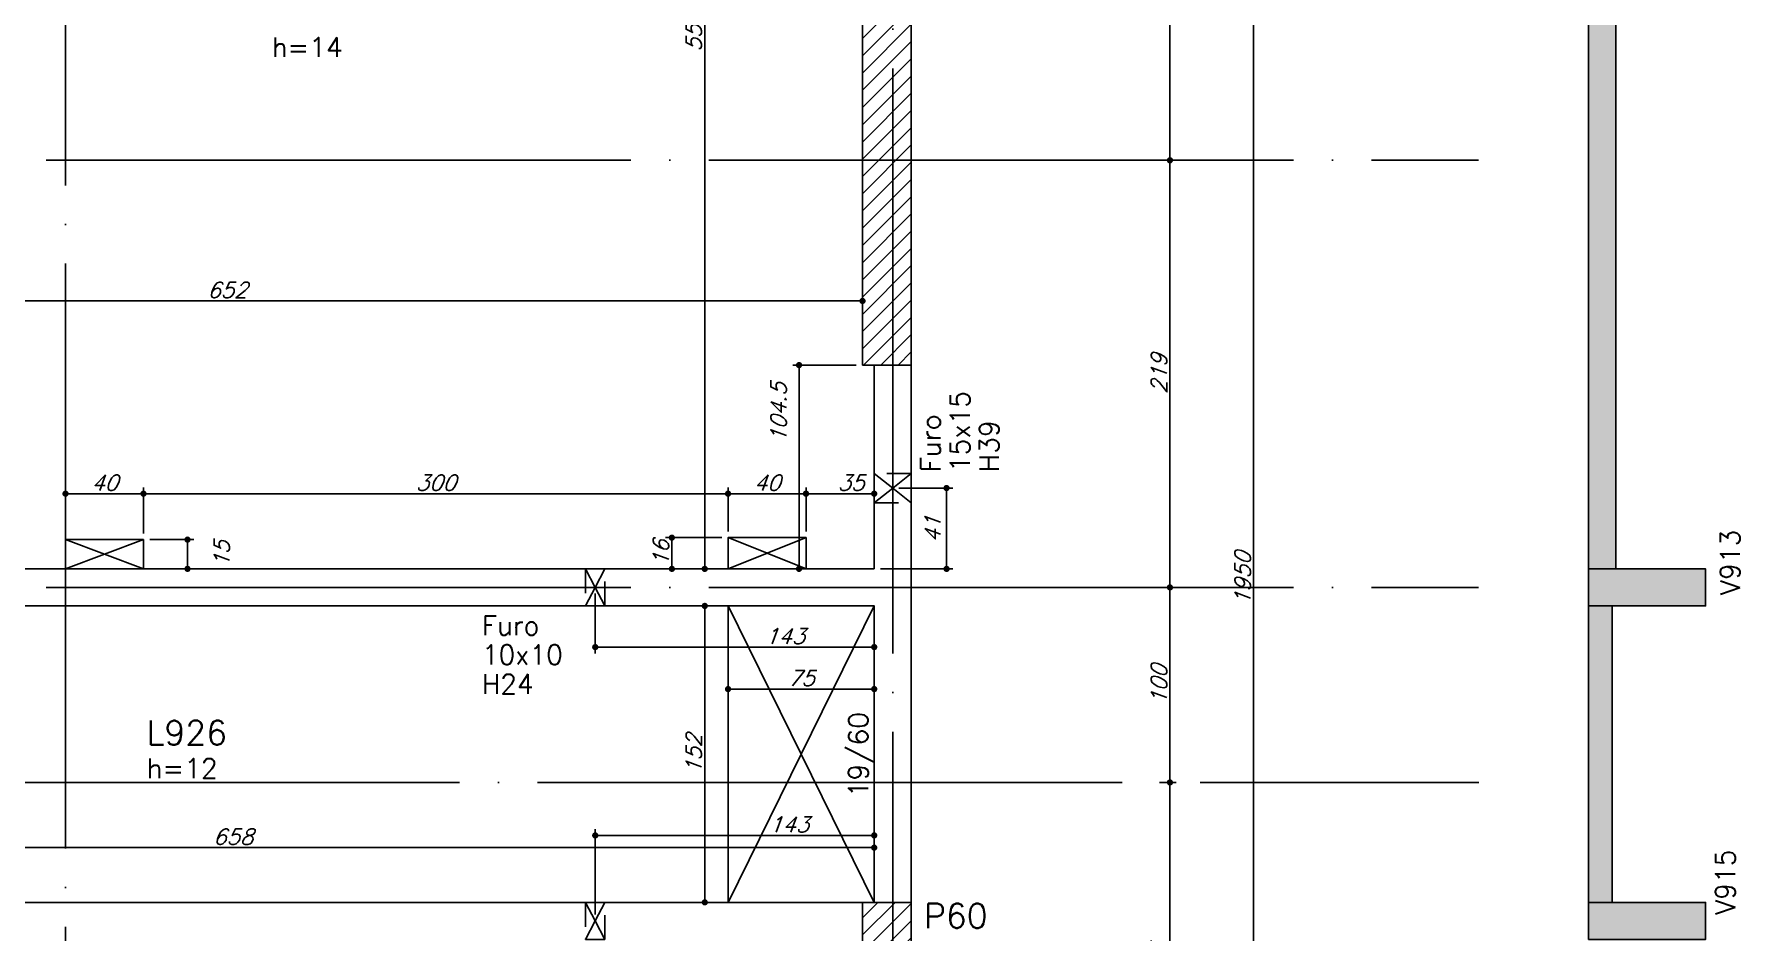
# Model space of a CAD drawing. Extents: x -4245 to 5400, y -2094 to 2406.
# Drawn here: x 2809 to 3685, y 478 to 939 of the extents above; entities that cross this region are included whole.
import ezdxf
from ezdxf.enums import TextEntityAlignment as Align

# ---------------------------------------------------------------- set-up
doc = ezdxf.new("R2010")
doc.units = 0
doc.header["$LTSCALE"] = 50
doc.header["$MEASUREMENT"] = 0
doc.linetypes.add('EIXO', pattern=[6.8, 6, -0.4, 0, -0.4])
doc.linetypes.add('HIDDEN', pattern=[0.375, 0.25, -0.125])
doc.layers.get('0').update_dxf_attribs({"linetype": 'CONTINUOUS'})
doc.layers.get('DEFPOINTS').update_dxf_attribs({"linetype": 'CONTINUOUS'})
for name, color, linetype in [('F-CORTE', 4, 'CONTINUOUS'), ('F-COTAS', 106, 'CONTINUOUS'), ('F-COTAS-FUROS', 50, 'CONTINUOUS'), ('F-EIXO', 12, 'EIXO'), ('F-FURO-PAREDE', 2, 'HIDDEN'), ('F-FURO-PAREDE-TEXTOS', 2, 'CONTINUOUS'), ('F-LAJES-DIM', 2, 'CONTINUOUS'), ('F-LAJES-NOME', 4, 'CONTINUOUS'), ('F-PILARES-HACH', 174, 'CONTINUOUS'), ('F-PILARES-NOME', 170, 'CONTINUOUS'), ('F-PILARES-S', 170, 'CONTINUOUS'), ('F-SOLIDO-CORTE', 71, 'CONTINUOUS'), ('F-TEXTO', 6, 'CONTINUOUS'), ('F-TEXTO-YELLOW', 2, 'CONTINUOUS'), ('F-VIGAS', 3, 'CONTINUOUS'), ('F-VIGAS-DIM', 2, 'CONTINUOUS'), ('F-VÃO', 1, 'CONTINUOUS')]:
    doc.layers.add(name, color=color, linetype=linetype)
doc.styles.add('CP-TEXT-INCL', font='simplex.shx', dxfattribs={"oblique": 20})
doc.styles.add('MCP', font='simplex.shx')
doc.styles.add('ROMANS', font='simplex.shx')
doc.dimstyles.new('CP-COTAS-50', dxfattribs={"dimscale": 0.64, "dimtxt": 12.5, "dimasz": 5, "dimexe": 5, "dimexo": 5, "dimgap": 2.5, "dimtad": 1, "dimdec": 1, "dimdsep": 46, "dimtxsty": 'CP-TEXT-INCL', "dimblk1": 'DOT', "dimblk2": 'DOT', "dimsah": 1, "dimcen": 9, "dimclrd": 256, "dimclre": 256, "dimclrt": 256, "dimadec": 0, "dimazin": 0, "dimtfac": 1, "dimtdec": 1, "dimtmove": 2, "dimatfit": 3, "dimldrblk": 'DOT', "dimfxl": 0, "dimtolj": 1, "dimarcsym": 0})

# ---------------------------------------------------------------- blocks, each defined once
blk = doc.blocks.new('_DOT')
at = {"color": 0, "linetype": 'ByBlock'}
blk.add_line((-0.5, 0), (-1, 0), dxfattribs=at)
at = {"color": 0, "linetype": 'ByBlock', "const_width": 0.5}
blk.add_lwpolyline([(-0.25, 0, 1), (0.25, 0, 1)], format="xyb", close=True, dxfattribs=at)
blk = doc.blocks.new('*D94')
at = {"layer": 'DEFPOINTS', "color": 0, "linetype": 'Continuous', "transparency": 16777216}
for p in [(2582.5, 801.87), (3234.5, 801.87), (3234.5, 801.87)]:
    blk.add_point(p, dxfattribs=at)
at = {"layer": 'F-COTAS', "linetype": 'Continuous', "lineweight": -2, "transparency": 16777216}
blk.add_line((2585.7, 801.87), (3231.3, 801.87), dxfattribs=at)
at = {"layer": 'F-COTAS', "linetype": 'Continuous', "lineweight": -2, "transparency": 16777216, "xscale": 3.2, "yscale": 3.2, "zscale": 3.2, "rotation": 180}
blk.add_blockref('_DOT', (2582.5, 801.87), dxfattribs=at)
at = {"layer": 'F-COTAS', "linetype": 'Continuous', "lineweight": -2, "transparency": 16777216, "xscale": 3.2, "yscale": 3.2, "zscale": 3.2}
blk.add_blockref('_DOT', (3234.5, 801.87), dxfattribs=at)
at = {"layer": 'F-COTAS', "linetype": 'Continuous', "transparency": 16777216, "insert": (2908.5, 807.47), "char_height": 8, "attachment_point": 5, "style": 'CP-TEXT-INCL'}
blk.add_mtext('\\A1;652', dxfattribs=at)
blk = doc.blocks.new('*D105')
at = {"layer": 'DEFPOINTS', "color": 0, "linetype": 'Continuous', "transparency": 16777216}
for p in [(2582.5, 521.55), (3240.5, 521.55), (3240.5, 521.55)]:
    blk.add_point(p, dxfattribs=at)
at = {"layer": 'F-COTAS', "linetype": 'Continuous', "lineweight": -2, "transparency": 16777216}
blk.add_line((2585.7, 521.55), (3237.3, 521.55), dxfattribs=at)
at = {"layer": 'F-COTAS', "linetype": 'Continuous', "lineweight": -2, "transparency": 16777216, "xscale": 3.2, "yscale": 3.2, "zscale": 3.2, "rotation": 180}
blk.add_blockref('_DOT', (2582.5, 521.55), dxfattribs=at)
at = {"layer": 'F-COTAS', "linetype": 'Continuous', "lineweight": -2, "transparency": 16777216, "xscale": 3.2, "yscale": 3.2, "zscale": 3.2}
blk.add_blockref('_DOT', (3240.5, 521.55), dxfattribs=at)
at = {"layer": 'F-COTAS', "linetype": 'Continuous', "transparency": 16777216, "insert": (2911.5, 527.15), "char_height": 8, "attachment_point": 5, "style": 'CP-TEXT-INCL'}
blk.add_mtext('\\A1;658', dxfattribs=at)
blk = doc.blocks.new('*D110')
at = {"layer": 'DEFPOINTS', "color": 0, "linetype": 'Continuous', "transparency": 16777216}
for p in [(3153.55, 645.5), (3153.55, 645.5), (3153.55, 493.5)]:
    blk.add_point(p, dxfattribs=at)
at = {"layer": 'F-COTAS', "linetype": 'Continuous', "lineweight": -2, "transparency": 16777216}
blk.add_line((3153.55, 496.7), (3153.55, 642.3), dxfattribs=at)
at = {"layer": 'F-COTAS', "linetype": 'Continuous', "lineweight": -2, "transparency": 16777216, "xscale": 3.2, "yscale": 3.2, "zscale": 3.2}
for p, rotation in [((3153.55, 645.5), 90), ((3153.55, 493.5), 270)]:
    blk.add_blockref('_DOT', p, dxfattribs=dict(at, rotation=rotation))
at = {"layer": 'F-COTAS', "linetype": 'Continuous', "transparency": 16777216, "insert": (3147.95, 569.5), "char_height": 8, "attachment_point": 5, "rotation": 90, "style": 'CP-TEXT-INCL'}
blk.add_mtext('\\A1;152', dxfattribs=at)
blk = doc.blocks.new('*D111')
at = {"layer": 'DEFPOINTS', "color": 0, "linetype": 'Continuous', "transparency": 16777216}
for p in [(3153.55, 1215.5), (3153.55, 1215.5), (3153.55, 664.5)]:
    blk.add_point(p, dxfattribs=at)
at = {"layer": 'F-COTAS', "linetype": 'Continuous', "lineweight": -2, "transparency": 16777216}
blk.add_line((3153.55, 667.7), (3153.55, 1212.3), dxfattribs=at)
at = {"layer": 'F-COTAS', "linetype": 'Continuous', "lineweight": -2, "transparency": 16777216, "xscale": 3.2, "yscale": 3.2, "zscale": 3.2}
for p, rotation in [((3153.55, 1215.5), 90), ((3153.55, 664.5), 270)]:
    blk.add_blockref('_DOT', p, dxfattribs=dict(at, rotation=rotation))
at = {"layer": 'F-COTAS', "linetype": 'Continuous', "transparency": 16777216, "insert": (3147.95, 940), "char_height": 8, "attachment_point": 5, "rotation": 90, "style": 'CP-TEXT-INCL'}
blk.add_mtext('\\A1;551', dxfattribs=at)
blk = doc.blocks.new('*U150')
at = {"layer": 'F-EIXO'}
blk.add_line((0, 0), (7197, 0), dxfattribs=at)
at = {"layer": 'F-TEXTO', "style": 'ROMANS'}
blk.add_attdef('EIXO', text='', height=17.5, dxfattribs=at).set_placement((-28.2072, 0), align=Align.MIDDLE_CENTER)
blk = doc.blocks.new('*U151')
at = {"layer": 'F-EIXO'}
blk.add_line((0, 0), (7285, 0), dxfattribs=at)
at = {"layer": 'F-TEXTO', "style": 'ROMANS'}
blk.add_attdef('EIXO', text='', height=17.5, dxfattribs=at).set_placement((-28.2072, 0), align=Align.MIDDLE_CENTER)
blk = doc.blocks.new('*U155')
at = {"layer": 'F-EIXO'}
blk.add_line((0, 0), (0, -2655), dxfattribs=at)
at = {"layer": 'F-TEXTO', "style": 'ROMANS'}
blk.add_attdef('EIXO', text='', height=17.5, rotation=360, dxfattribs=at).set_placement((0, 28.21), align=Align.MIDDLE_CENTER)
blk = doc.blocks.new('*U159')
at = {"layer": 'F-EIXO'}
blk.add_line((0, 0), (7197, 0), dxfattribs=at)
at = {"layer": 'F-TEXTO', "style": 'ROMANS'}
blk.add_attdef('EIXO', text='', height=17.5, dxfattribs=at).set_placement((-28.2072, 0), align=Align.MIDDLE_CENTER)
blk = doc.blocks.new('*U178')
at = {"layer": 'F-EIXO'}
blk.add_line((0, 0), (0, -2755), dxfattribs=at)
at = {"layer": 'F-TEXTO', "style": 'ROMANS'}
blk.add_attdef('EIXO', text='', height=17.5, rotation=360, dxfattribs=at).set_placement((0, 28.2072), align=Align.MIDDLE_CENTER)
blk = doc.blocks.new('*D186')
at = {"layer": 'DEFPOINTS', "color": 0, "linetype": 'Continuous', "transparency": 16777216}
for p in [(3234.5, 769), (3201.94, 664.5), (3204.21, 664.5)]:
    blk.add_point(p, dxfattribs=at)
at = {"layer": 'F-COTAS', "linetype": 'Continuous', "lineweight": -2, "transparency": 16777216}
for p, q in [((3231.3, 769), (3198.74, 769)), ((3201.94, 765.8), (3201.94, 667.7)), ((3201.01, 664.5), (3198.74, 664.5))]:
    blk.add_line(p, q, dxfattribs=at)
at = {"layer": 'F-COTAS', "linetype": 'Continuous', "lineweight": -2, "transparency": 16777216, "xscale": 3.2, "yscale": 3.2, "zscale": 3.2}
for p, rotation in [((3201.94, 769), 90), ((3201.94, 664.5), 270)]:
    blk.add_blockref('_DOT', p, dxfattribs=dict(at, rotation=rotation))
at = {"layer": 'F-COTAS', "linetype": 'Continuous', "transparency": 16777216, "insert": (3191.44, 744.56), "char_height": 8, "attachment_point": 5, "rotation": 90, "style": 'CP-TEXT-INCL'}
blk.add_mtext('\\A1;104.5', dxfattribs=at)
blk = doc.blocks.new('*D213')
at = {"layer": 'DEFPOINTS', "color": 0, "linetype": 'Continuous', "transparency": 16777216}
for p in [(3262.5, 1634.5), (3435.19, 1634.5), (3259.5, -315.5)]:
    blk.add_point(p, dxfattribs=at)
at = {"layer": 'F-COTAS', "linetype": 'Continuous', "lineweight": -2, "transparency": 16777216}
for p, q in [((3265.7, 1634.5), (3438.39, 1634.5)), ((3435.19, -312.3), (3435.19, 1631.3)), ((3262.7, -315.5), (3438.39, -315.5))]:
    blk.add_line(p, q, dxfattribs=at)
at = {"layer": 'F-COTAS', "linetype": 'Continuous', "lineweight": -2, "transparency": 16777216, "xscale": 3.2, "yscale": 3.2, "zscale": 3.2}
for p, rotation in [((3435.19, 1634.5), 90), ((3435.19, -315.5), 270)]:
    blk.add_blockref('_DOT', p, dxfattribs=dict(at, rotation=rotation))
at = {"layer": 'F-COTAS', "linetype": 'Continuous', "transparency": 16777216, "insert": (3429.59, 659.5), "char_height": 8, "attachment_point": 5, "rotation": 90, "style": 'CP-TEXT-INCL'}
blk.add_mtext('\\A1;1950', dxfattribs=at)
blk = doc.blocks.new('*D218')
at = {"layer": 'DEFPOINTS', "color": 0, "linetype": 'Continuous', "transparency": 16777216}
for p in [(3383.74, 555), (3392.27, 555), (3383.74, 359.5)]:
    blk.add_point(p, dxfattribs=at)
at = {"layer": 'F-COTAS', "linetype": 'Continuous', "lineweight": -2, "transparency": 16777216}
for p, q in [((3386.94, 555), (3395.47, 555)), ((3392.27, 362.7), (3392.27, 551.8)), ((3386.94, 359.5), (3395.47, 359.5))]:
    blk.add_line(p, q, dxfattribs=at)
at = {"layer": 'F-COTAS', "linetype": 'Continuous', "lineweight": -2, "transparency": 16777216, "xscale": 3.2, "yscale": 3.2, "zscale": 3.2}
for p, rotation in [((3392.27, 555), 90), ((3392.27, 359.5), 270)]:
    blk.add_blockref('_DOT', p, dxfattribs=dict(at, rotation=rotation))
at = {"layer": 'F-COTAS', "linetype": 'Continuous', "transparency": 16777216, "insert": (3386.67, 457.25), "char_height": 8, "attachment_point": 5, "rotation": 90, "style": 'CP-TEXT-INCL'}
blk.add_mtext('\\A1;195.5', dxfattribs=at)
blk = doc.blocks.new('*D219')
at = {"layer": 'DEFPOINTS', "color": 0, "linetype": 'Continuous', "transparency": 16777216}
for p in [(3383.74, 655), (3392.27, 655), (3383.74, 555)]:
    blk.add_point(p, dxfattribs=at)
at = {"layer": 'F-COTAS', "linetype": 'Continuous', "lineweight": -2, "transparency": 16777216}
for p, q in [((3386.94, 655), (3395.47, 655)), ((3392.27, 558.2), (3392.27, 651.8)), ((3386.94, 555), (3395.47, 555))]:
    blk.add_line(p, q, dxfattribs=at)
at = {"layer": 'F-COTAS', "linetype": 'Continuous', "lineweight": -2, "transparency": 16777216, "xscale": 3.2, "yscale": 3.2, "zscale": 3.2}
for p, rotation in [((3392.27, 655), 90), ((3392.27, 555), 270)]:
    blk.add_blockref('_DOT', p, dxfattribs=dict(at, rotation=rotation))
at = {"layer": 'F-COTAS', "linetype": 'Continuous', "transparency": 16777216, "insert": (3386.67, 605), "char_height": 8, "attachment_point": 5, "rotation": 90, "style": 'CP-TEXT-INCL'}
blk.add_mtext('\\A1;100', dxfattribs=at)
blk = doc.blocks.new('*D220')
at = {"layer": 'DEFPOINTS', "color": 0, "linetype": 'Continuous', "transparency": 16777216}
for p in [(3383.74, 874), (3392.27, 874), (3383.74, 655)]:
    blk.add_point(p, dxfattribs=at)
at = {"layer": 'F-COTAS', "linetype": 'Continuous', "lineweight": -2, "transparency": 16777216}
for p, q in [((3386.94, 874), (3395.47, 874)), ((3392.27, 658.2), (3392.27, 870.8)), ((3386.94, 655), (3395.47, 655))]:
    blk.add_line(p, q, dxfattribs=at)
at = {"layer": 'F-COTAS', "linetype": 'Continuous', "lineweight": -2, "transparency": 16777216, "xscale": 3.2, "yscale": 3.2, "zscale": 3.2}
for p, rotation in [((3392.27, 874), 90), ((3392.27, 655), 270)]:
    blk.add_blockref('_DOT', p, dxfattribs=dict(at, rotation=rotation))
at = {"layer": 'F-COTAS', "linetype": 'Continuous', "transparency": 16777216, "insert": (3386.67, 764.5), "char_height": 8, "attachment_point": 5, "rotation": 90, "style": 'CP-TEXT-INCL'}
blk.add_mtext('\\A1;219', dxfattribs=at)
blk = doc.blocks.new('*D221')
at = {"layer": 'DEFPOINTS', "color": 0, "linetype": 'Continuous', "transparency": 16777216}
for p in [(3383.74, 1343.5), (3392.27, 1343.5), (3383.74, 874)]:
    blk.add_point(p, dxfattribs=at)
at = {"layer": 'F-COTAS', "linetype": 'Continuous', "lineweight": -2, "transparency": 16777216}
for p, q in [((3386.94, 1343.5), (3395.47, 1343.5)), ((3392.27, 877.2), (3392.27, 1340.3)), ((3386.94, 874), (3395.47, 874))]:
    blk.add_line(p, q, dxfattribs=at)
at = {"layer": 'F-COTAS', "linetype": 'Continuous', "lineweight": -2, "transparency": 16777216, "xscale": 3.2, "yscale": 3.2, "zscale": 3.2}
for p, rotation in [((3392.27, 1343.5), 90), ((3392.27, 874), 270)]:
    blk.add_blockref('_DOT', p, dxfattribs=dict(at, rotation=rotation))
at = {"layer": 'F-COTAS', "linetype": 'Continuous', "transparency": 16777216, "insert": (3386.67, 1108.75), "char_height": 8, "attachment_point": 5, "rotation": 90, "style": 'CP-TEXT-INCL'}
blk.add_mtext('\\A1;469.5', dxfattribs=at)
blk = doc.blocks.new('*U293')
at = {"layer": 'F-VÃO'}
for p, q in [((0, 0), (40, 16)), ((0, 16), (40, 0))]:
    blk.add_line(p, q, dxfattribs=at)
at = {"layer": 'F-VÃO', "color": 3}
blk.add_lwpolyline([(0, 0), (40, 0), (40, 16), (0, 16)], close=True, dxfattribs=at)
blk = doc.blocks.new('*U284')
at = {"layer": 'F-VÃO'}
for p, q in [((0, 0), (40, 15)), ((0, 15), (40, 0))]:
    blk.add_line(p, q, dxfattribs=at)
at = {"layer": 'F-VÃO', "color": 3}
blk.add_lwpolyline([(0, 0), (40, 0), (40, 15), (0, 15)], close=True, dxfattribs=at)
blk = doc.blocks.new('*D388')
at = {"layer": 'DEFPOINTS', "color": 0, "linetype": 'Continuous', "transparency": 16777216}
for p in [(3205.5, 703.05), (3165.5, 680.5), (3205.5, 680.5)]:
    blk.add_point(p, dxfattribs=at)
at = {"layer": 'F-COTAS-FUROS', "linetype": 'Continuous', "lineweight": -2, "transparency": 16777216}
for p, q in [((3165.5, 683.7), (3165.5, 706.25)), ((3168.7, 703.05), (3202.3, 703.05)), ((3205.5, 683.7), (3205.5, 706.25))]:
    blk.add_line(p, q, dxfattribs=at)
at = {"layer": 'F-COTAS-FUROS', "linetype": 'Continuous', "lineweight": -2, "transparency": 16777216, "xscale": 3.2, "yscale": 3.2, "zscale": 3.2, "rotation": 180}
blk.add_blockref('_DOT', (3165.5, 703.05), dxfattribs=at)
at = {"layer": 'F-COTAS-FUROS', "linetype": 'Continuous', "lineweight": -2, "transparency": 16777216, "xscale": 3.2, "yscale": 3.2, "zscale": 3.2}
blk.add_blockref('_DOT', (3205.5, 703.05), dxfattribs=at)
at = {"layer": 'F-COTAS-FUROS', "linetype": 'Continuous', "transparency": 16777216, "insert": (3185.5, 708.65), "char_height": 8, "attachment_point": 5, "style": 'CP-TEXT-INCL'}
blk.add_mtext('\\A1;40', dxfattribs=at)
blk = doc.blocks.new('*D389')
at = {"layer": 'DEFPOINTS', "color": 0, "linetype": 'Continuous', "transparency": 16777216}
for p in [(3240.5, 703.05), (3240.5, 684.64), (3205.5, 680.5)]:
    blk.add_point(p, dxfattribs=at)
at = {"layer": 'F-COTAS-FUROS', "linetype": 'Continuous', "lineweight": -2, "transparency": 16777216}
for p, q in [((3205.5, 683.7), (3205.5, 706.25)), ((3208.7, 703.05), (3237.3, 703.05)), ((3240.5, 687.84), (3240.5, 706.25))]:
    blk.add_line(p, q, dxfattribs=at)
at = {"layer": 'F-COTAS-FUROS', "linetype": 'Continuous', "lineweight": -2, "transparency": 16777216, "xscale": 3.2, "yscale": 3.2, "zscale": 3.2, "rotation": 180}
blk.add_blockref('_DOT', (3205.5, 703.05), dxfattribs=at)
at = {"layer": 'F-COTAS-FUROS', "linetype": 'Continuous', "lineweight": -2, "transparency": 16777216, "xscale": 3.2, "yscale": 3.2, "zscale": 3.2}
blk.add_blockref('_DOT', (3240.5, 703.05), dxfattribs=at)
at = {"layer": 'F-COTAS-FUROS', "linetype": 'Continuous', "transparency": 16777216, "insert": (3228.53, 708.65), "char_height": 8, "attachment_point": 5, "style": 'CP-TEXT-INCL'}
blk.add_mtext('\\A1;35', dxfattribs=at)
blk = doc.blocks.new('*D390')
at = {"layer": 'DEFPOINTS', "color": 0, "linetype": 'Continuous', "transparency": 16777216}
for p in [(3136.67, 680.5), (3165.5, 680.5), (3165.5, 664.5)]:
    blk.add_point(p, dxfattribs=at)
at = {"layer": 'F-COTAS-FUROS', "linetype": 'Continuous', "lineweight": -2, "transparency": 16777216}
for p, q in [((3162.3, 680.5), (3133.47, 680.5)), ((3136.67, 667.7), (3136.67, 677.3)), ((3162.3, 664.5), (3133.47, 664.5))]:
    blk.add_line(p, q, dxfattribs=at)
at = {"layer": 'F-COTAS-FUROS', "linetype": 'Continuous', "lineweight": -2, "transparency": 16777216, "xscale": 3.2, "yscale": 3.2, "zscale": 3.2}
for p, rotation in [((3136.67, 680.5), 90), ((3136.67, 664.5), 270)]:
    blk.add_blockref('_DOT', p, dxfattribs=dict(at, rotation=rotation))
at = {"layer": 'F-COTAS-FUROS', "linetype": 'Continuous', "transparency": 16777216, "insert": (3131.07, 672.5), "char_height": 8, "attachment_point": 5, "rotation": 90, "style": 'CP-TEXT-INCL'}
blk.add_mtext('\\A1;16', dxfattribs=at)
blk = doc.blocks.new('*D391')
at = {"layer": 'DEFPOINTS', "color": 0, "linetype": 'Continuous', "transparency": 16777216}
for p in [(2865.5, 679.5), (2888.11, 679.5), (2865.5, 664.5)]:
    blk.add_point(p, dxfattribs=at)
at = {"layer": 'F-COTAS-FUROS', "linetype": 'Continuous', "lineweight": -2, "transparency": 16777216}
for p, q in [((2868.7, 679.5), (2891.31, 679.5)), ((2888.11, 667.7), (2888.11, 676.3)), ((2868.7, 664.5), (2891.31, 664.5))]:
    blk.add_line(p, q, dxfattribs=at)
at = {"layer": 'F-COTAS-FUROS', "linetype": 'Continuous', "lineweight": -2, "transparency": 16777216, "xscale": 3.2, "yscale": 3.2, "zscale": 3.2}
for p, rotation in [((2888.11, 679.5), 90), ((2888.11, 664.5), 270)]:
    blk.add_blockref('_DOT', p, dxfattribs=dict(at, rotation=rotation))
at = {"layer": 'F-COTAS-FUROS', "linetype": 'Continuous', "transparency": 16777216, "insert": (2905.71, 672), "char_height": 8, "attachment_point": 5, "rotation": 90, "style": 'CP-TEXT-INCL'}
blk.add_mtext('\\A1;15', dxfattribs=at)
blk = doc.blocks.new('*D392')
at = {"layer": 'DEFPOINTS', "color": 0, "linetype": 'Continuous', "transparency": 16777216}
for p in [(2865.5, 703.05), (2825.5, 679.5), (2865.5, 679.5)]:
    blk.add_point(p, dxfattribs=at)
at = {"layer": 'F-COTAS-FUROS', "linetype": 'Continuous', "lineweight": -2, "transparency": 16777216}
for p, q in [((2825.5, 682.7), (2825.5, 706.25)), ((2828.7, 703.05), (2862.3, 703.05)), ((2865.5, 682.7), (2865.5, 706.25))]:
    blk.add_line(p, q, dxfattribs=at)
at = {"layer": 'F-COTAS-FUROS', "linetype": 'Continuous', "lineweight": -2, "transparency": 16777216, "xscale": 3.2, "yscale": 3.2, "zscale": 3.2, "rotation": 180}
blk.add_blockref('_DOT', (2825.5, 703.05), dxfattribs=at)
at = {"layer": 'F-COTAS-FUROS', "linetype": 'Continuous', "lineweight": -2, "transparency": 16777216, "xscale": 3.2, "yscale": 3.2, "zscale": 3.2}
blk.add_blockref('_DOT', (2865.5, 703.05), dxfattribs=at)
at = {"layer": 'F-COTAS-FUROS', "linetype": 'Continuous', "transparency": 16777216, "insert": (2845.5, 708.65), "char_height": 8, "attachment_point": 5, "style": 'CP-TEXT-INCL'}
blk.add_mtext('\\A1;40', dxfattribs=at)
blk = doc.blocks.new('*D393')
at = {"layer": 'DEFPOINTS', "color": 0, "linetype": 'Continuous', "transparency": 16777216}
for p in [(3165.5, 703.05), (2865.5, 679.5), (3165.5, 680.5)]:
    blk.add_point(p, dxfattribs=at)
at = {"layer": 'F-COTAS-FUROS', "linetype": 'Continuous', "lineweight": -2, "transparency": 16777216}
for p, q in [((2865.5, 682.7), (2865.5, 706.25)), ((2868.7, 703.05), (3162.3, 703.05)), ((3165.5, 683.7), (3165.5, 706.25))]:
    blk.add_line(p, q, dxfattribs=at)
at = {"layer": 'F-COTAS-FUROS', "linetype": 'Continuous', "lineweight": -2, "transparency": 16777216, "xscale": 3.2, "yscale": 3.2, "zscale": 3.2, "rotation": 180}
blk.add_blockref('_DOT', (2865.5, 703.05), dxfattribs=at)
at = {"layer": 'F-COTAS-FUROS', "linetype": 'Continuous', "lineweight": -2, "transparency": 16777216, "xscale": 3.2, "yscale": 3.2, "zscale": 3.2}
blk.add_blockref('_DOT', (3165.5, 703.05), dxfattribs=at)
at = {"layer": 'F-COTAS-FUROS', "linetype": 'Continuous', "transparency": 16777216, "insert": (3015.5, 708.65), "char_height": 8, "attachment_point": 5, "style": 'CP-TEXT-INCL'}
blk.add_mtext('\\A1;300', dxfattribs=at)
blk = doc.blocks.new('*D495')
at = {"layer": 'DEFPOINTS', "color": 0, "linetype": 'Continuous', "transparency": 16777216}
for p in [(3250, 705.94), (3240.5, 664.5), (3277.63, 664.5)]:
    blk.add_point(p, dxfattribs=at)
at = {"layer": 'F-COTAS-FUROS', "linetype": 'Continuous', "lineweight": -2, "transparency": 16777216}
for p, q in [((3253.2, 705.94), (3280.83, 705.94)), ((3277.63, 702.74), (3277.63, 667.7)), ((3243.7, 664.5), (3280.83, 664.5))]:
    blk.add_line(p, q, dxfattribs=at)
at = {"layer": 'F-COTAS-FUROS', "linetype": 'Continuous', "lineweight": -2, "transparency": 16777216, "xscale": 3.2, "yscale": 3.2, "zscale": 3.2}
for p, rotation in [((3277.63, 705.94), 90), ((3277.63, 664.5), 270)]:
    blk.add_blockref('_DOT', p, dxfattribs=dict(at, rotation=rotation))
at = {"layer": 'F-COTAS-FUROS', "linetype": 'Continuous', "transparency": 16777216, "insert": (3270.53, 684.68), "char_height": 8, "attachment_point": 5, "rotation": 90, "style": 'CP-TEXT-INCL'}
blk.add_mtext('\\A1;41', dxfattribs=at)
blk = doc.blocks.new('*D496')
at = {"layer": 'DEFPOINTS', "color": 0, "linetype": 'Continuous', "transparency": 16777216}
for p in [(3097.35, 655), (3240.5, 638.44), (3240.5, 624.38)]:
    blk.add_point(p, dxfattribs=at)
at = {"layer": 'F-COTAS-FUROS', "linetype": 'Continuous', "lineweight": -2, "transparency": 16777216}
for p, q in [((3097.35, 651.8), (3097.35, 621.18)), ((3240.5, 635.24), (3240.5, 621.18)), ((3100.55, 624.38), (3237.3, 624.38))]:
    blk.add_line(p, q, dxfattribs=at)
at = {"layer": 'F-COTAS-FUROS', "linetype": 'Continuous', "lineweight": -2, "transparency": 16777216, "xscale": 3.2, "yscale": 3.2, "zscale": 3.2, "rotation": 180}
blk.add_blockref('_DOT', (3097.35, 624.38), dxfattribs=at)
at = {"layer": 'F-COTAS-FUROS', "linetype": 'Continuous', "lineweight": -2, "transparency": 16777216, "xscale": 3.2, "yscale": 3.2, "zscale": 3.2}
blk.add_blockref('_DOT', (3240.5, 624.38), dxfattribs=at)
at = {"layer": 'F-COTAS-FUROS', "linetype": 'Continuous', "transparency": 16777216, "insert": (3194.63, 629.98), "char_height": 8, "attachment_point": 5, "style": 'CP-TEXT-INCL'}
blk.add_mtext('\\A1;143', dxfattribs=at)
blk = doc.blocks.new('*D497')
at = {"layer": 'DEFPOINTS', "color": 0, "linetype": 'Continuous', "transparency": 16777216}
for p in [(3240.5, 527.82), (3240.5, 497.36), (3097.35, 484)]:
    blk.add_point(p, dxfattribs=at)
at = {"layer": 'F-COTAS-FUROS', "linetype": 'Continuous', "lineweight": -2, "transparency": 16777216}
for p, q in [((3097.35, 487.2), (3097.35, 531.02)), ((3100.55, 527.82), (3237.3, 527.82)), ((3240.5, 500.56), (3240.5, 531.02))]:
    blk.add_line(p, q, dxfattribs=at)
at = {"layer": 'F-COTAS-FUROS', "linetype": 'Continuous', "lineweight": -2, "transparency": 16777216, "xscale": 3.2, "yscale": 3.2, "zscale": 3.2, "rotation": 180}
blk.add_blockref('_DOT', (3097.35, 527.82), dxfattribs=at)
at = {"layer": 'F-COTAS-FUROS', "linetype": 'Continuous', "lineweight": -2, "transparency": 16777216, "xscale": 3.2, "yscale": 3.2, "zscale": 3.2}
blk.add_blockref('_DOT', (3240.5, 527.82), dxfattribs=at)
at = {"layer": 'F-COTAS-FUROS', "linetype": 'Continuous', "transparency": 16777216, "insert": (3196.75, 533.42), "char_height": 8, "attachment_point": 5, "style": 'CP-TEXT-INCL'}
blk.add_mtext('\\A1;143', dxfattribs=at)
blk = doc.blocks.new('*U534')
at = {"layer": 'F-VÃO'}
for p, q in [((0, 0), (75, 152)), ((0, 152), (75, 0))]:
    blk.add_line(p, q, dxfattribs=at)
at = {"layer": 'F-VÃO', "color": 3}
blk.add_lwpolyline([(0, 0), (75, 0), (75, 152), (0, 152)], close=True, dxfattribs=at)
blk = doc.blocks.new('*D537')
at = {"layer": 'DEFPOINTS', "color": 0, "linetype": 'Continuous', "transparency": 16777216}
for p in [(3165.5, 601.96), (3240.5, 602.86), (3240.5, 601.96)]:
    blk.add_point(p, dxfattribs=at)
at = {"layer": 'F-COTAS-FUROS', "linetype": 'Continuous', "lineweight": -2, "transparency": 16777216}
for p, q in [((3165.5, 605.16), (3165.5, 606.06)), ((3240.5, 605.16), (3240.5, 606.06)), ((3168.7, 602.86), (3237.3, 602.86))]:
    blk.add_line(p, q, dxfattribs=at)
at = {"layer": 'F-COTAS-FUROS', "linetype": 'Continuous', "lineweight": -2, "transparency": 16777216, "xscale": 3.2, "yscale": 3.2, "zscale": 3.2, "rotation": 180}
blk.add_blockref('_DOT', (3165.5, 602.86), dxfattribs=at)
at = {"layer": 'F-COTAS-FUROS', "linetype": 'Continuous', "lineweight": -2, "transparency": 16777216, "xscale": 3.2, "yscale": 3.2, "zscale": 3.2}
blk.add_blockref('_DOT', (3240.5, 602.86), dxfattribs=at)
at = {"layer": 'F-COTAS-FUROS', "linetype": 'Continuous', "transparency": 16777216, "insert": (3203, 608.46), "char_height": 8, "attachment_point": 5, "style": 'CP-TEXT-INCL'}
blk.add_mtext('\\A1;75', dxfattribs=at)

msp = doc.modelspace()

# ---------------------------------------------------------------- hatches: boundary and pattern name
at = {"layer": 'F-PILARES-HACH', "linetype": 'Continuous'}
h = msp.add_hatch(dxfattribs=at)
h.set_pattern_fill('ANSI31', color=256, scale=50, style=0)
h.paths.add_polyline_path([(3234.5, 769), (3259.5, 769), (3259.5, 968), (3234.5, 968)], flags=16)
h = msp.add_hatch(dxfattribs=at)
h.set_pattern_fill('ANSI31', color=256, scale=50, style=0)
h.paths.add_polyline_path([(3234.5, 294.5), (3259.5, 294.5), (3259.5, 493.5), (3234.5, 493.5)], flags=16)
at = {"layer": 'F-SOLIDO-CORTE', "linetype": 'Continuous'}
for points in [[(3607.127, 1060.404), (3607.127, 970.015), (3607.127, 882.571), (3607.127, 809.894), (3607.127, 739.585), (3607.127, 701.853), (3607.127, 664.5), (3612.136, 664.5), (3617.094, 664.5), (3621.127, 664.5), (3621.127, 702.664), (3621.127, 739.585), (3621.127, 812.262), (3621.127, 882.571), (3621.127, 972.96), (3621.127, 1060.404), (3621.127, 1122.048), (3621.127, 1215.5), (3616.014, 1215.5), (3611.068, 1215.5), (3607.127, 1215.5), (3607.127, 1122.048)], [(3607.127, 652.23), (3607.127, 645.5), (3628.594, 645.5), (3649.845, 645.5), (3667.127, 645.5), (3667.127, 652.298), (3667.127, 659.027), (3667.127, 664.5), (3645.66, 664.5), (3624.409, 664.5), (3607.127, 664.5), (3607.127, 659.027)], [(3607.127, 537.281), (3607.127, 493.5), (3611.509, 493.5), (3612.34, 493.5), (3619.127, 493.5), (3619.127, 537.281), (3619.127, 591.664), (3619.127, 645.5), (3614.833, 645.5), (3610.583, 645.5), (3607.127, 645.5), (3607.127, 591.117)], [(3607.127, 475.491), (3607.127, 474.5), (3629.039, 474.5), (3632.17, 474.5), (3667.127, 474.5), (3667.127, 481.439), (3667.127, 482.43), (3667.127, 493.5), (3645.214, 493.5), (3642.084, 493.5), (3607.127, 493.5), (3607.127, 482.43)]]:
    msp.add_hatch(color=256, dxfattribs=at).paths.add_polyline_path(points, flags=16)

# ---------------------------------------------------------------- linework, layer by layer
at = {"layer": 'F-CORTE', "linetype": 'Continuous'}
for points in [[(3607.127, 1514.145), (3607.127, 1234.5), (3607.127, 1222.209), (3607.127, 1215.5), (3607.127, 1060.404), (3607.127, 664.5), (3607.127, 652.23), (3607.127, 645.5), (3607.127, 537.281)], [(3667.127, 474.5), (3667.127, 481.439), (3667.127, 482.43), (3667.127, 493.5), (3645.214, 493.5), (3642.084, 493.5), (3619.127, 493.5), (3619.127, 537.281), (3619.127, 591.664), (3619.127, 645.5), (3628.594, 645.5), (3649.845, 645.5), (3667.127, 645.5), (3667.127, 652.298), (3667.127, 659.027), (3667.127, 664.5), (3645.66, 664.5), (3624.409, 664.5), (3621.127, 664.5), (3621.127, 702.664), (3621.127, 739.585), (3621.127, 812.262), (3621.127, 882.571), (3621.127, 972.96)], [(3607.127, 537.281), (3607.127, 493.5), (3607.127, 475.491)]]:
    msp.add_lwpolyline(points, dxfattribs=at)
at = {"layer": 'F-FURO-PAREDE'}
for points in [[(3250, 705.94), (3259.5, 698.44), (3259.5, 713.44), (3250, 705.94), (3259.5, 713.44), (3240.5, 713.44), (3250, 705.94), (3240.5, 713.44), (3240.5, 698.44), (3250, 705.94), (3240.5, 698.44), (3259.5, 698.44), (3250, 705.94)], [(3097.352, 655), (3092.352, 645.5), (3102.352, 645.5), (3097.352, 655), (3102.352, 645.5), (3102.352, 664.5), (3097.352, 655), (3102.352, 664.5), (3092.352, 664.5), (3097.352, 655), (3092.352, 664.5), (3092.352, 645.5), (3097.352, 655)], [(3097.352, 484), (3092.352, 474.5), (3102.352, 474.5), (3097.352, 484), (3102.352, 474.5), (3102.352, 493.5), (3097.352, 484), (3102.352, 493.5), (3092.352, 493.5), (3097.352, 484), (3092.352, 493.5), (3092.352, 474.5), (3097.352, 484)]]:
    msp.add_lwpolyline(points, dxfattribs=at)
at = {"layer": 'F-PILARES-S', "linetype": 'Continuous'}
for points in [[(3234.5, 769), (3259.5, 769), (3259.5, 968), (3234.5, 968), (3234.5, 769)], [(3234.5, 294.5), (3259.5, 294.5), (3259.5, 493.5), (3234.5, 493.5), (3234.5, 294.5)]]:
    msp.add_lwpolyline(points, dxfattribs=at)
at = {"layer": 'F-SOLIDO-CORTE'}
for points in [[(3607.127, 1060.404), (3607.127, 970.015), (3607.127, 882.571), (3607.127, 809.894), (3607.127, 739.585), (3607.127, 701.853), (3607.127, 664.5), (3612.136, 664.5), (3617.094, 664.5), (3621.127, 664.5), (3621.127, 702.664), (3621.127, 739.585), (3621.127, 812.262), (3621.127, 882.571), (3621.127, 972.96), (3621.127, 1060.404), (3621.127, 1122.048), (3621.127, 1215.5), (3616.014, 1215.5), (3611.068, 1215.5), (3607.127, 1215.5), (3607.127, 1122.048), (3607.127, 1060.404)], [(3607.127, 652.229), (3607.127, 645.5), (3628.594, 645.5), (3649.845, 645.5), (3667.127, 645.5), (3667.127, 652.298), (3667.127, 659.027), (3667.127, 664.5), (3645.66, 664.5), (3624.409, 664.5), (3607.127, 664.5), (3607.127, 659.027), (3607.127, 652.229)], [(3607.127, 537.281), (3607.127, 493.5), (3611.509, 493.5), (3612.34, 493.5), (3619.127, 493.5), (3619.127, 537.281), (3619.127, 591.664), (3619.127, 645.5), (3614.833, 645.5), (3610.583, 645.5), (3607.127, 645.5), (3607.127, 591.117), (3607.127, 537.281)], [(3607.127, 475.491), (3607.127, 474.5), (3629.039, 474.5), (3632.17, 474.5), (3667.127, 474.5), (3667.127, 481.439), (3667.127, 482.43), (3667.127, 493.5), (3645.214, 493.5), (3642.084, 493.5), (3607.127, 493.5), (3607.127, 482.43), (3607.127, 475.491)]]:
    msp.add_lwpolyline(points, dxfattribs=at)
at = {"layer": 'F-VIGAS'}
for points in [[(3240.5, 769), (3240.5, 664.5)], [(3259.5, 655), (3259.5, 769)], [(3240.5, 664.5), (2582.5, 664.5)], [(3259.5, 493.5), (3259.5, 655)], [(2582.5, 645.5), (3240.5, 645.5)], [(3240.5, 645.5), (3240.5, 493.5)], [(2910, 493.5), (2582.5, 493.5)], [(3234.5, 493.5), (2910, 493.5)]]:
    msp.add_lwpolyline(points, dxfattribs=at)

# ---------------------------------------------------------------- block references
at = {"layer": 'F-EIXO', "linetype": 'Continuous'}
for name, p in [('*U178', (3250, 1941.357)), ('*U155', (2825.5, 1841.357)), ('*U159', (-3646.32, 874)), ('*U150', (-3646.32, 655)), ('*U151', (-3734.274, 555))]:
    msp.add_blockref(name, p, dxfattribs=at)
at = {"layer": 'F-VÃO', "linetype": 'Continuous'}
for name, p in [('*U284', (2825.5, 664.5)), ('*U293', (3165.5, 664.5)), ('*U534', (3165.5, 493.5))]:
    msp.add_blockref(name, p, dxfattribs=at)

# ---------------------------------------------------------------- texts
at = {"layer": 'F-FURO-PAREDE-TEXTOS', "linetype": 'Continuous', "style": 'MCP'}
for s, p in [('15x15', (3289.5, 714.104)), ('Furo', (3274.5, 714.104)), ('H39', (3304.5, 714.104))]:
    msp.add_text(s, height=10, rotation=90, dxfattribs=at).set_placement(p)
for s, p in [('Furo', (3039.156, 630.5)), ('10x10', (3039.156, 615.5)), ('H24', (3039.156, 600.5))]:
    msp.add_text(s, height=10, dxfattribs=at).set_placement(p)
at = {"layer": 'F-LAJES-DIM', "linetype": 'Continuous', "style": 'MCP'}
for s, p in [('h=14', (2931.316, 926.979)), ('h=12', (2867.144, 557.217))]:
    msp.add_text(s, height=10, dxfattribs=at).set_placement(p)
at = {"layer": 'F-LAJES-NOME', "linetype": 'Continuous', "style": 'MCP'}
msp.add_text('L926', height=12.5, dxfattribs=at).set_placement((2867.144, 574.217))
at = {"layer": 'F-PILARES-NOME', "linetype": 'Continuous', "style": 'MCP'}
msp.add_text('P60', height=12.5, dxfattribs=at).set_placement((3266.036, 480.345))
at = {"layer": 'F-TEXTO-YELLOW', "style": 'MCP'}
for s, p in [('V913', (3684.741, 651.129)), ('V915', (3682.301, 487.126))]:
    msp.add_text(s, height=10, rotation=90, dxfattribs=at).set_placement(p)
at = {"layer": 'F-VIGAS-DIM', "linetype": 'Continuous', "style": 'MCP'}
msp.add_text('19/60', height=10, rotation=90, dxfattribs=at).set_placement((3237.375, 547.397))

# ---------------------------------------------------------------- dimensions: what is measured, and where the dimension line sits
at = {"layer": 'F-COTAS', "linetype": 'Continuous'}
for base, p1, p2, angle, picture, middle in [((3435.187, 1634.5), (3259.5, -315.5), (3262.5, 1634.5), 90, '*D213', (3429.587, 659.5)), ((3392.271, 1343.5), (3383.741, 874), (3383.741, 1343.5), 90, '*D221', (3386.671, 1108.75)), ((3153.553, 1215.5), (3153.553, 664.5), (3153.553, 1215.5), 270, '*D111', (3147.953, 940)), ((3392.271, 874), (3383.741, 655), (3383.741, 874), 90, '*D220', (3386.671, 764.5)), ((3234.5, 801.871), (2582.5, 801.871), (3234.5, 801.871), 180, '*D94', (2908.5, 807.471)), ((3392.271, 655), (3383.741, 555), (3383.741, 655), 90, '*D219', (3386.671, 605)), ((3153.553, 645.5), (3153.553, 493.5), (3153.553, 645.5), 270, '*D110', (3147.953, 569.5)), ((3392.271, 555), (3383.741, 359.5), (3383.741, 555), 90, '*D218', (3386.671, 457.25)), ((3240.5, 521.548), (2582.5, 521.548), (3240.5, 521.548), 180, '*D105', (2911.5, 527.148))]:
    dim = msp.add_linear_dim(base=base, p1=p1, p2=p2, angle=angle, dimstyle='CP-COTAS-50', dxfattribs=at)
    dim.commit()
    dim.dimension.update_dxf_attribs({"geometry": picture, "text_midpoint": middle})
dim = msp.add_linear_dim(base=(3201.941, 664.5), p1=(3234.5, 769), p2=(3204.213, 664.5), angle=90, dimstyle='CP-COTAS-50', dxfattribs=at)
dim.commit()
dim.dimension.update_dxf_attribs({"geometry": '*D186', "text_midpoint": (3191.439, 744.562), "dimtype": 160})
at = {"layer": 'F-COTAS-FUROS', "linetype": 'Continuous'}
for base, p1, p2, picture, middle in [((2865.5, 703.053), (2825.5, 679.5), (2865.5, 679.5), '*D392', (2845.5, 708.653)), ((3165.5, 703.053), (2865.5, 679.5), (3165.5, 680.5), '*D393', (3015.5, 708.653)), ((3205.5, 703.053), (3165.5, 680.5), (3205.5, 680.5), '*D388', (3185.5, 708.653)), ((3240.5, 602.856), (3165.5, 601.958), (3240.5, 601.958), '*D537', (3203, 608.456))]:
    dim = msp.add_linear_dim(base=base, p1=p1, p2=p2, dimstyle='CP-COTAS-50', override={"dimdec": 0, "dimfxl": 7.5}, dxfattribs=at)
    dim.commit()
    dim.dimension.update_dxf_attribs({"geometry": picture, "text_midpoint": middle})
for base, p1, p2, picture, middle in [((3240.5, 703.053), (3205.5, 680.5), (3240.5, 684.636), '*D389', (3228.534, 708.653)), ((3240.5, 624.384), (3097.352, 655), (3240.5, 638.437), '*D496', (3194.631, 629.984)), ((3240.5, 527.818), (3097.352, 484), (3240.5, 497.355), '*D497', (3196.754, 533.418))]:
    dim = msp.add_linear_dim(base=base, p1=p1, p2=p2, dimstyle='CP-COTAS-50', override={"dimdec": 0, "dimfxl": 7.5}, dxfattribs=at)
    dim.commit()
    dim.dimension.update_dxf_attribs({"geometry": picture, "text_midpoint": middle, "dimtype": 160})
dim = msp.add_linear_dim(base=(3277.635, 664.5), p1=(3250, 705.94), p2=(3240.5, 664.5), angle=90, dimstyle='CP-COTAS-50', override={"dimdec": 0, "dimfxl": 7.5}, dxfattribs=at)
dim.commit()
dim.dimension.update_dxf_attribs({"geometry": '*D495', "text_midpoint": (3270.527, 684.675), "dimtype": 160})
for base, p1, p2, picture, middle in [((2888.107, 679.5), (2865.5, 664.5), (2865.5, 679.5), '*D391', (2905.707, 672)), ((3136.666, 680.5), (3165.5, 664.5), (3165.5, 680.5), '*D390', (3131.066, 672.5))]:
    dim = msp.add_linear_dim(base=base, p1=p1, p2=p2, angle=90, dimstyle='CP-COTAS-50', override={"dimdec": 0, "dimfxl": 7.5}, dxfattribs=at)
    dim.commit()
    dim.dimension.update_dxf_attribs({"geometry": picture, "text_midpoint": middle})

doc.saveas('drawing.dxf')
